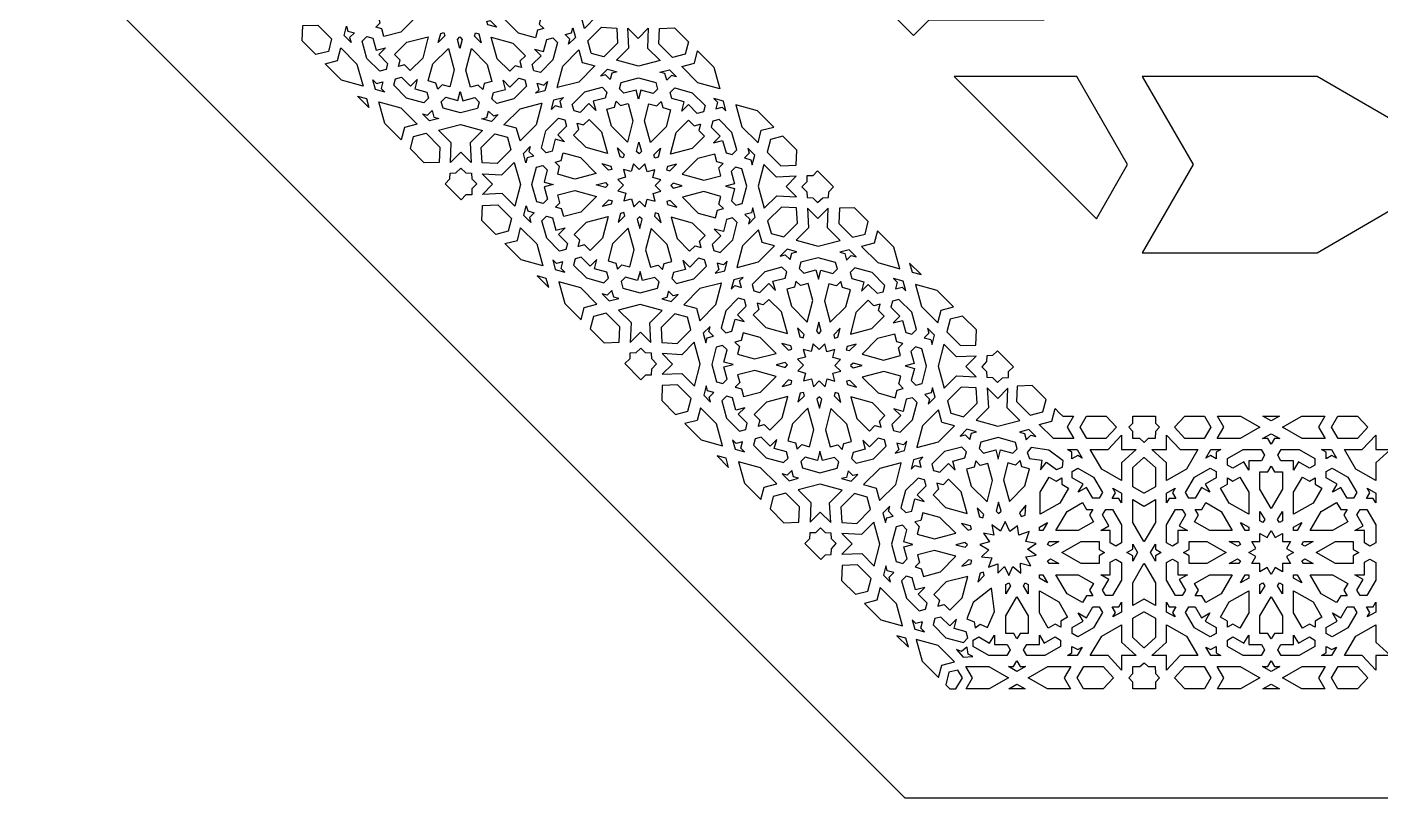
# Model space of a CAD drawing. Extents: x -912 to 550, y -550 to 550.
# Drawn here: x -550 to -53.1, y -550 to -267.2 of the extents above; entities that cross this region are included whole.
import ezdxf

# ---------------------------------------------------------------- set-up
doc = ezdxf.new("R2010")
doc.units = 0
doc.layers.add('LAYER_1', color=18, linetype='CONTINUOUS')

msp = doc.modelspace()

# ---------------------------------------------------------------- linework, layer by layer
at = {"layer": 'LAYER_1'}
for points in [[(227.82, -550), (550, -227.82), (550, 227.82), (227.82, 550), (-227.82, 550), (-550, 227.82), (-550, -227.82), (-227.82, -550)], [(-176.7, -264.56), (-208.89, -208.88), (-264.57, -176.7), (-264.57, -218.86), (-270.34, -224.63), (-224.64, -270.34), (-218.86, -264.56)], [(-347.62, -259.62), (-345.53, -251.6), (-340.91, -256.22), (-333.67, -255.95), (-337.42, -259.7), (-333.61, -263.52), (-340.85, -263.13), (-345.4, -267.68)], [(-419.77, -267.9), (-422.03, -267.28), (-420.4, -265.64), (-421.17, -262.82), (-414.93, -261.19), (-407.03, -263.37), (-412.75, -269.09), (-419, -270.72)], [(-367.58, -261.58), (-361.31, -263.3), (-362.04, -266.11), (-360.37, -267.78), (-362.62, -268.36), (-363.36, -271.17), (-369.63, -269.44), (-375.45, -263.62)], [(-448.84, -266.68), (-443.22, -266.47), (-438.2, -271.49), (-439.41, -276.12), (-443.95, -277.3), (-449.05, -272.2)], [(-432.74, -266.83), (-432.24, -268.66), (-429.87, -269.32), (-431.59, -271.03), (-431.08, -272.87), (-433.65, -270.3)], [(-381.22, -265.13), (-380, -264.81), (-377.55, -267.26), (-380.88, -266.35)], [(-350.76, -271.69), (-352.51, -269.94), (-350.15, -269.33), (-349.67, -267.51), (-348.71, -270.99), (-351.24, -273.51)], [(-344.17, -272.28), (-339.15, -267.26), (-333.63, -267.56), (-333.63, -267.61), (-333.57, -267.62), (-333.27, -273.14), (-338.29, -278.16), (-342.86, -276.9), (-342.87, -276.86), (-342.91, -276.84)], [(-329.14, -274.84), (-329.53, -267.59), (-325.71, -271.41), (-321.96, -267.66), (-322.23, -274.9), (-317.61, -279.52), (-325.63, -281.61), (-333.69, -279.39)], [(-317.86, -267.69), (-312.34, -267.48), (-307.24, -272.58), (-308.43, -277.13), (-313.06, -278.33), (-318.07, -273.32)], [(-427.01, -272.33), (-425.31, -270.63), (-423.08, -271.25), (-421.85, -275.71), (-418.49, -274.83), (-420.93, -277.28), (-417.65, -280.56), (-418.23, -282.78), (-420.56, -283.39), (-425.25, -278.7)], [(-413.07, -279.4), (-415.15, -277.32), (-410.6, -272.78), (-402.74, -270.73), (-404.78, -278.6), (-409.33, -283.14), (-411.41, -281.07), (-413.66, -281.65)], [(-398.18, -269.55), (-396.97, -269.23), (-396.63, -270.45), (-399.05, -272.86)], [(-392.06, -271.71), (-391.18, -270.83), (-390.28, -271.72), (-391.14, -275.04)], [(-385.41, -269.32), (-384.19, -269.66), (-383.28, -272.99), (-385.73, -270.54)], [(-379.62, -270.92), (-371.72, -273.09), (-367.1, -277.71), (-369.14, -279.76), (-368.52, -282.02), (-370.78, -281.4), (-372.82, -283.44), (-377.44, -278.82)], [(-364.54, -280.99), (-361.31, -277.76), (-363.8, -275.28), (-360.42, -276.2), (-359.27, -271.76), (-357.04, -271.18), (-355.32, -272.91), (-356.97, -279.25), (-361.59, -283.87), (-363.93, -283.22)], [(-436.04, -279.48), (-434.83, -274.85), (-428.9, -280.79), (-426.68, -288.84), (-434.58, -286.67), (-440.58, -280.67)], [(-401.1, -280.75), (-395.37, -275.02), (-393.2, -282.92), (-394.82, -289.17), (-397.64, -288.39), (-399.28, -290.03), (-399.9, -287.77), (-402.73, -286.99)], [(-388.96, -282.96), (-386.91, -275.09), (-381.09, -280.91), (-379.37, -287.18), (-382.17, -287.91), (-382.76, -290.16), (-384.43, -288.5), (-387.23, -289.23)], [(-353.39, -281.5), (-347.48, -275.59), (-346.23, -280.16), (-346.18, -280.17), (-346.17, -280.22), (-341.61, -281.47), (-347.51, -287.37), (-355.38, -289.42), (-355.36, -289.35), (-355.43, -289.36)], [(-305.06, -280.49), (-303.88, -275.95), (-297.88, -281.95), (-295.7, -289.85), (-303.76, -287.63), (-309.69, -281.7)], [(-337, -282.7), (-333.52, -283.66), (-335.34, -284.13), (-335.96, -286.49), (-337.7, -284.75), (-339.53, -285.22)], [(-315.88, -284.29), (-317.71, -283.79), (-314.24, -282.88), (-311.68, -285.45), (-313.51, -284.95), (-315.23, -286.66)], [(-423.07, -286.62), (-421.72, -287.97), (-419.36, -287.35), (-419.97, -289.71), (-418.62, -291.06), (-422.11, -290.1)], [(-414.79, -286.22), (-412.57, -285.64), (-409.28, -288.93), (-406.84, -286.49), (-407.71, -289.84), (-403.25, -291.07), (-402.64, -293.3), (-404.33, -295), (-410.7, -293.25), (-415.4, -288.55)], [(-378.77, -291.27), (-374.33, -290.11), (-375.26, -286.74), (-372.78, -289.23), (-369.54, -285.99), (-367.31, -286.61), (-366.67, -288.95), (-371.29, -293.56), (-377.63, -295.22), (-379.35, -293.49)], [(-362.07, -290.18), (-362.72, -287.81), (-360.35, -288.47), (-359.03, -287.14), (-359.93, -290.61), (-363.4, -291.51)], [(-331.94, -287.49), (-325.6, -285.84), (-319.23, -287.6), (-318.58, -289.94), (-320.2, -291.55), (-324.66, -290.32), (-325.53, -293.68), (-326.46, -290.31), (-330.9, -291.47), (-332.55, -289.82)], [(-157.48, -337.5), (-146.03, -317.64), (-164.69, -285.29), (-209.67, -285.3)], [(-76.42, -285.29), (-140.66, -285.3), (-121.99, -317.64), (-140.66, -349.98), (-76.42, -350), (-24.52, -319.83), (-23.26, -319.1), (-23.26, -316.19)], [(-425.42, -293.42), (-424.5, -296.75), (-428.75, -292.5)], [(-397.97, -294.59), (-396.35, -292.97), (-391.89, -294.2), (-391.02, -290.84), (-390.09, -294.22), (-385.64, -293.06), (-384, -294.7), (-384.61, -297.03), (-390.95, -298.69), (-397.32, -296.93)], [(-356.62, -293.92), (-353.15, -293.02), (-354.48, -294.34), (-353.82, -296.71), (-356.19, -296.06), (-357.52, -297.39)], [(-349.88, -295.58), (-345.26, -290.96), (-338.92, -289.31), (-337.19, -291.03), (-337.77, -293.25), (-342.22, -294.41), (-341.29, -297.78), (-343.77, -295.3), (-347, -298.53), (-349.23, -297.92)], [(-308.84, -294.68), (-313.3, -293.45), (-313.91, -291.22), (-312.22, -289.53), (-305.85, -291.28), (-301.15, -295.97), (-301.76, -298.3), (-303.98, -298.88), (-307.27, -295.6), (-309.71, -298.04)], [(-420.85, -294.68), (-412.79, -296.89), (-406.86, -302.83), (-411.49, -304.03), (-412.67, -308.58), (-418.67, -302.58)], [(-403.04, -299.58), (-401.32, -297.86), (-400.67, -300.23), (-398.84, -300.74), (-402.3, -301.64), (-404.87, -299.08)], [(-381.21, -300.39), (-380.59, -298.03), (-378.85, -299.78), (-377.02, -299.3), (-379.55, -301.83), (-383.03, -300.87)], [(-369.04, -297.15), (-361.17, -295.1), (-361.19, -295.18), (-361.11, -295.16), (-363.16, -303.03), (-369.06, -308.93), (-370.32, -304.37), (-370.37, -304.36), (-370.38, -304.31), (-374.94, -303.05)], [(-337.18, -297.34), (-334.37, -296.61), (-333.79, -294.36), (-332.12, -296.03), (-329.31, -295.3), (-327.59, -301.57), (-329.64, -309.44), (-335.45, -303.62)], [(-323.35, -301.6), (-321.73, -295.36), (-318.9, -296.13), (-317.27, -294.5), (-316.64, -296.76), (-313.82, -297.53), (-315.45, -303.78), (-321.17, -309.5)], [(-297.18, -297.18), (-297.17, -297.19), (-294.81, -296.58), (-293.46, -297.93), (-294.43, -294.43), (-297.93, -293.46), (-296.58, -294.81), (-297.19, -297.17)], [(-280.49, -305.06), (-275.95, -303.88), (-281.95, -297.88), (-289.85, -295.7), (-287.63, -303.76), (-281.7, -309.69)], [(-394.32, -309.63), (-398.94, -305.01), (-390.92, -302.92), (-382.86, -305.14), (-387.4, -309.68), (-387.02, -316.93), (-390.83, -313.11), (-394.59, -316.87)], [(-359.58, -305.27), (-354.96, -300.66), (-352.62, -301.3), (-352, -303.53), (-355.24, -306.77), (-352.75, -309.25), (-356.13, -308.32), (-357.28, -312.76), (-359.5, -313.34), (-361.23, -311.62)], [(-347.41, -304.77), (-348.03, -302.51), (-345.77, -303.13), (-343.72, -301.09), (-339.11, -305.7), (-336.93, -313.61), (-344.83, -311.43), (-349.45, -306.81)], [(-313.8, -313.8), (-313.81, -313.8), (-311.76, -305.93), (-307.22, -301.38), (-305.14, -303.46), (-302.89, -302.87), (-302.88, -302.88), (-302.87, -302.89), (-303.46, -305.14), (-301.38, -307.22), (-305.93, -311.76), (-313.8, -313.81)], [(-294.68, -308.84), (-293.45, -313.3), (-291.22, -313.91), (-289.53, -312.22), (-291.28, -305.85), (-295.97, -301.15), (-298.3, -301.76), (-298.88, -303.98), (-295.6, -307.27), (-298.04, -309.71)], [(-408.12, -307.4), (-403.49, -306.19), (-398.47, -311.21), (-398.69, -316.84), (-404.2, -317.04), (-409.3, -311.94)], [(-383.27, -311.38), (-378.26, -306.37), (-373.69, -307.62), (-373.68, -307.67), (-373.63, -307.68), (-372.38, -312.24), (-377.4, -317.26), (-382.92, -316.97), (-382.92, -316.91), (-382.98, -316.91)], [(-267.69, -317.86), (-267.48, -312.34), (-272.58, -307.24), (-277.13, -308.43), (-278.33, -313.06), (-273.32, -318.07)], [(-367.84, -313.54), (-365.31, -311.01), (-365.79, -312.84), (-364.04, -314.58), (-366.4, -315.2), (-366.88, -317.02)], [(-333.28, -311.54), (-330.82, -313.99), (-331.14, -315.2), (-332.36, -314.87)], [(-325.41, -309.49), (-324.49, -312.82), (-325.37, -313.7), (-326.27, -312.8)], [(-319.92, -314.08), (-317.5, -311.67), (-318.37, -314.98), (-319.58, -315.3)], [(-284.29, -315.88), (-283.79, -317.71), (-282.88, -314.24), (-285.45, -311.68), (-284.95, -313.51), (-286.66, -315.23)], [(-379.12, -324.82), (-382.94, -321), (-375.7, -321.39), (-371.15, -316.85), (-368.93, -324.91), (-371.02, -332.93), (-375.64, -328.31), (-382.88, -328.58)], [(-364.7, -324.94), (-363.05, -318.6), (-360.71, -317.99), (-359.07, -319.63), (-360.23, -324.07), (-356.85, -325), (-360.21, -325.88), (-358.98, -330.34), (-360.6, -331.96), (-362.94, -331.31)], [(-354.51, -318.41), (-356.17, -316.75), (-353.92, -316.16), (-353.19, -313.35), (-346.92, -315.08), (-341.1, -320.9), (-348.97, -322.95), (-355.24, -321.22)], [(-335.67, -318.18), (-335.34, -319.4), (-336.55, -319.72), (-339, -317.26)], [(-330.99, -330.99), (-330.99, -331), (-328.11, -330.25), (-327.31, -333.15), (-325.21, -331.05), (-323.08, -333.18), (-322.33, -330.3), (-319.44, -331.1), (-320.24, -328.21), (-317.36, -327.46), (-319.49, -325.33), (-317.39, -323.23), (-320.28, -322.43), (-319.54, -319.55), (-319.54, -319.54), (-319.55, -319.54), (-322.43, -320.28), (-323.23, -317.39), (-325.33, -319.49), (-327.46, -317.36), (-328.21, -320.24), (-331.1, -319.44), (-330.3, -322.33), (-333.18, -323.08), (-331.05, -325.21), (-333.15, -327.31), (-330.25, -328.11), (-331, -330.99)], [(-314.08, -319.92), (-311.67, -317.5), (-314.98, -318.37), (-315.3, -319.58)], [(-301.6, -323.35), (-295.36, -321.73), (-296.13, -318.9), (-294.5, -317.27), (-296.76, -316.64), (-297.53, -313.82), (-303.78, -315.45), (-309.5, -321.17)], [(-274.84, -329.14), (-267.59, -329.53), (-271.41, -325.71), (-267.66, -321.96), (-274.9, -322.23), (-279.52, -317.61), (-281.61, -325.63), (-279.39, -333.69)], [(-394.82, -322.93), (-394.74, -320.78), (-392.59, -320.7), (-390.73, -318.95), (-388.95, -320.73), (-386.86, -320.85), (-386.74, -322.94), (-384.97, -324.72), (-386.71, -326.58), (-386.8, -328.73), (-388.94, -328.81), (-390.69, -330.56), (-396.57, -324.68)], [(-287.49, -331.94), (-285.84, -325.6), (-287.6, -319.23), (-289.94, -318.58), (-291.55, -320.2), (-290.32, -324.66), (-293.68, -325.53), (-290.31, -326.46), (-291.47, -330.9), (-289.82, -332.55)], [(-261.59, -329.8), (-259.81, -331.58), (-257.94, -329.83), (-255.8, -329.75), (-255.72, -327.61), (-253.97, -325.86), (-259.85, -319.98), (-261.6, -321.73), (-263.74, -321.81), (-263.82, -323.96), (-265.57, -325.82), (-263.79, -327.6), (-263.68, -329.69)], [(-353.78, -333.89), (-356.04, -333.27), (-354.4, -331.63), (-355.18, -328.81), (-348.94, -327.19), (-341.03, -329.36), (-346.76, -335.09), (-353, -336.71)], [(-337.73, -324.27), (-336.84, -325.17), (-337.72, -326.05), (-341.05, -325.13)], [(-309.49, -325.41), (-312.82, -324.49), (-313.7, -325.37), (-312.8, -326.27)], [(-297.34, -337.18), (-296.61, -334.37), (-294.36, -333.79), (-296.03, -332.12), (-295.3, -329.31), (-301.57, -327.59), (-309.44, -329.64), (-303.62, -335.45)], [(-382.85, -332.67), (-377.22, -332.46), (-372.21, -337.48), (-373.41, -342.11), (-377.95, -343.29), (-383.06, -338.19)], [(-366.75, -332.82), (-366.24, -334.66), (-363.87, -335.31), (-365.59, -337.03), (-365.09, -338.86), (-367.65, -336.29)], [(-336.46, -330.62), (-335.24, -330.96), (-335.56, -332.17), (-338.87, -333.03)], [(-311.54, -333.28), (-313.99, -330.82), (-315.2, -331.14), (-314.87, -332.36)], [(-361.01, -338.32), (-359.32, -336.62), (-357.08, -337.24), (-355.86, -341.7), (-352.5, -340.83), (-354.94, -343.27), (-351.65, -346.56), (-352.23, -348.78), (-354.56, -349.38), (-359.26, -344.69)], [(-347.65, -347.65), (-347.66, -347.65), (-347.08, -345.39), (-349.16, -343.32), (-344.61, -338.77), (-336.74, -336.73), (-336.73, -336.73), (-336.73, -336.74), (-338.77, -344.61), (-343.32, -349.16), (-345.39, -347.08), (-347.65, -347.66)], [(-330.62, -336.46), (-330.96, -335.24), (-332.17, -335.56), (-333.03, -338.87)], [(-324.27, -337.73), (-325.17, -336.84), (-326.05, -337.72), (-325.13, -341.05)], [(-318.18, -335.67), (-319.4, -335.34), (-319.72, -336.55), (-317.26, -339)], [(-304.77, -347.41), (-302.51, -348.03), (-303.13, -345.77), (-301.09, -343.72), (-305.7, -339.11), (-313.61, -336.93), (-311.43, -344.83), (-306.81, -349.45)], [(-295.58, -349.88), (-290.96, -345.26), (-289.31, -338.92), (-291.03, -337.19), (-293.25, -337.77), (-294.41, -342.22), (-297.78, -341.29), (-295.3, -343.77), (-298.53, -347), (-297.92, -349.23)], [(-282.7, -337), (-283.66, -333.52), (-284.13, -335.34), (-286.49, -335.96), (-284.75, -337.7), (-285.22, -339.53)], [(-272.28, -344.17), (-267.26, -339.15), (-267.56, -333.63), (-267.61, -333.63), (-267.62, -333.57), (-273.14, -333.27), (-278.16, -338.29), (-276.9, -342.86), (-276.86, -342.87), (-276.84, -342.91)], [(-259.62, -347.62), (-251.6, -345.53), (-256.22, -340.91), (-255.95, -333.67), (-259.7, -337.42), (-263.52, -333.61), (-263.13, -340.85), (-267.68, -345.4)], [(-242.42, -343.14), (-241.23, -338.59), (-246.33, -333.49), (-251.85, -333.7), (-252.06, -339.33), (-247.05, -344.34)], [(-370.04, -345.48), (-368.84, -340.85), (-362.91, -346.78), (-360.69, -354.84), (-368.59, -352.66), (-374.59, -346.66)], [(-333.89, -353.78), (-333.27, -356.04), (-331.63, -354.4), (-328.81, -355.18), (-327.19, -348.94), (-329.36, -341.03), (-335.09, -346.76), (-336.71, -353)], [(-318.41, -354.51), (-316.75, -356.17), (-316.16, -353.92), (-313.35, -353.19), (-315.08, -346.92), (-320.9, -341.1), (-322.95, -348.97), (-321.22, -355.24)], [(-281.5, -353.39), (-275.59, -347.48), (-280.16, -346.23), (-280.17, -346.18), (-280.22, -346.17), (-281.47, -341.61), (-287.37, -347.51), (-289.42, -355.38), (-289.35, -355.36), (-289.36, -355.43)], [(-229.69, -355.86), (-231.87, -347.96), (-237.87, -341.96), (-239.05, -346.5), (-243.68, -347.71), (-237.75, -353.64)], [(-356.1, -356.1), (-352.61, -357.07), (-353.96, -355.72), (-353.35, -353.36), (-353.36, -353.36), (-353.36, -353.35), (-355.72, -353.96), (-357.07, -352.61)], [(-338.32, -361.01), (-336.62, -359.32), (-337.24, -357.08), (-341.7, -355.86), (-340.83, -352.5), (-343.27, -354.94), (-346.56, -351.65), (-348.78, -352.23), (-349.38, -354.56), (-344.69, -359.26)], [(-305.27, -359.58), (-300.66, -354.96), (-301.3, -352.62), (-303.53, -352), (-306.77, -355.24), (-309.25, -352.75), (-308.32, -356.13), (-312.76, -357.28), (-313.34, -359.5), (-311.62, -361.23)], [(-271.69, -350.76), (-269.94, -352.51), (-269.33, -350.15), (-267.51, -349.67), (-270.99, -348.71), (-273.51, -351.24)], [(-260.45, -356.32), (-259.52, -359.69), (-258.65, -356.34), (-254.19, -357.56), (-252.57, -355.95), (-253.21, -353.61), (-259.59, -351.85), (-265.93, -353.5), (-266.54, -355.83), (-264.89, -357.48)], [(-247.5, -350.96), (-245.67, -351.46), (-248.23, -348.9), (-251.7, -349.8), (-249.87, -350.3), (-249.22, -352.67)], [(-324.94, -364.7), (-318.6, -363.05), (-317.99, -360.71), (-319.63, -359.07), (-324.07, -360.23), (-325, -356.85), (-325.88, -360.21), (-330.34, -358.98), (-331.96, -360.6), (-331.31, -362.94)], [(-293.92, -356.62), (-293.02, -353.15), (-294.34, -354.48), (-296.71, -353.82), (-296.06, -356.19), (-297.39, -357.52)], [(-280.99, -364.54), (-277.76, -361.31), (-275.28, -363.8), (-276.2, -360.42), (-271.76, -359.27), (-271.18, -357.04), (-272.91, -355.32), (-279.25, -356.97), (-283.87, -361.59), (-283.22, -363.93)], [(-241.26, -361.61), (-237.97, -364.89), (-235.75, -364.31), (-235.14, -361.98), (-239.83, -357.29), (-246.21, -355.54), (-247.9, -357.23), (-247.29, -359.46), (-242.83, -360.69), (-243.7, -364.05)], [(-221.79, -358.04), (-226.04, -353.79), (-225.12, -357.12)], [(-360.62, -360.62), (-358.49, -362.76), (-359.42, -359.42), (-362.76, -358.49)], [(-345.48, -370.04), (-340.85, -368.84), (-346.78, -362.91), (-354.84, -360.69), (-352.66, -368.59), (-346.66, -374.59)], [(-297.15, -369.04), (-295.1, -361.17), (-295.18, -361.19), (-295.16, -361.11), (-303.03, -363.16), (-308.93, -369.06), (-304.37, -370.32), (-304.36, -370.37), (-304.31, -370.38), (-303.05, -374.94)], [(-290.18, -362.07), (-287.81, -362.72), (-288.47, -360.35), (-287.14, -359.03), (-290.61, -359.93), (-291.51, -363.4)], [(-261.58, -367.58), (-263.3, -361.31), (-266.11, -362.04), (-267.78, -360.37), (-268.36, -362.62), (-271.17, -363.36), (-269.44, -369.63), (-263.62, -375.45)], [(-249.44, -369.79), (-247.81, -363.55), (-250.63, -362.77), (-251.26, -360.51), (-252.89, -362.15), (-255.71, -361.37), (-257.34, -367.61), (-255.16, -375.52)], [(-228.82, -362.57), (-227.47, -363.92), (-228.43, -360.44), (-231.92, -359.47), (-230.57, -360.82), (-231.18, -363.18)], [(-214.5, -371.05), (-209.96, -369.87), (-215.95, -363.87), (-223.86, -361.7), (-221.64, -369.75), (-215.71, -375.68)], [(-332.82, -366.75), (-334.66, -366.24), (-335.31, -363.87), (-337.03, -365.59), (-338.86, -365.09), (-336.29, -367.65)], [(-313.54, -367.84), (-311.01, -365.31), (-312.84, -365.79), (-314.58, -364.04), (-315.2, -366.4), (-317.02, -366.88)], [(-291.27, -378.77), (-290.11, -374.33), (-286.74, -375.26), (-289.23, -372.78), (-285.99, -369.54), (-286.61, -367.31), (-288.95, -366.67), (-293.56, -371.29), (-295.22, -377.63), (-293.49, -379.35)], [(-270.92, -379.62), (-273.09, -371.72), (-277.71, -367.1), (-279.76, -369.14), (-282.02, -368.52), (-281.4, -370.78), (-283.44, -372.82), (-278.82, -377.44)], [(-239.93, -377.76), (-235.39, -373.21), (-237.47, -371.14), (-236.88, -368.89), (-239.13, -369.47), (-241.21, -367.39), (-245.75, -371.94), (-247.8, -379.81)], [(-228.69, -374.83), (-227.46, -379.29), (-225.23, -379.91), (-223.53, -378.21), (-225.29, -371.84), (-229.98, -367.15), (-232.31, -367.75), (-232.89, -369.98), (-229.6, -373.26), (-232.05, -375.7)], [(-332.67, -382.85), (-332.46, -377.22), (-337.48, -372.21), (-342.11, -373.41), (-343.29, -377.95), (-338.19, -383.06)], [(-324.82, -379.12), (-321, -382.94), (-321.39, -375.7), (-316.85, -371.15), (-324.91, -368.93), (-332.93, -371.02), (-328.31, -375.64), (-328.58, -382.88)], [(-311.38, -383.27), (-306.37, -378.26), (-307.62, -373.69), (-307.67, -373.68), (-307.68, -373.63), (-312.24, -372.38), (-317.26, -377.4), (-316.97, -382.92), (-316.91, -382.92), (-316.91, -382.98)], [(-300.39, -381.21), (-298.03, -380.59), (-299.78, -378.85), (-299.3, -377.02), (-301.83, -379.55), (-300.87, -383.03)], [(-265.13, -381.22), (-264.81, -380), (-267.26, -377.55), (-266.35, -380.88)], [(-258.48, -378.83), (-259.4, -375.5), (-260.26, -378.82), (-259.36, -379.71)], [(-252.36, -380.99), (-251.49, -377.68), (-253.91, -380.09), (-253.57, -381.31)], [(-218.3, -381.87), (-217.79, -383.71), (-216.89, -380.24), (-219.46, -377.67), (-218.95, -379.5), (-220.67, -381.22)], [(-201.7, -383.86), (-201.49, -378.34), (-206.59, -373.24), (-211.13, -374.42), (-212.34, -379.05), (-207.32, -384.07)], [(-282.96, -388.96), (-275.09, -386.91), (-280.91, -381.09), (-287.18, -379.37), (-287.91, -382.17), (-290.16, -382.76), (-288.5, -384.43), (-289.23, -387.23)], [(-235.61, -389.35), (-229.36, -387.72), (-230.14, -384.9), (-228.5, -383.26), (-230.76, -382.64), (-231.54, -379.82), (-237.79, -381.44), (-243.51, -387.17)], [(-322.93, -394.82), (-320.78, -394.74), (-320.7, -392.59), (-318.95, -390.73), (-320.73, -388.95), (-320.85, -386.86), (-322.94, -386.74), (-324.72, -384.97), (-326.58, -386.71), (-328.73, -386.8), (-328.81, -388.94), (-330.56, -390.69), (-324.68, -396.57)], [(-309.63, -394.32), (-305.01, -398.94), (-302.92, -390.92), (-305.14, -382.86), (-309.68, -387.4), (-316.93, -387.02), (-313.11, -390.83), (-316.87, -394.59)], [(-294.59, -397.97), (-292.97, -396.35), (-294.2, -391.89), (-290.84, -391.02), (-294.22, -390.09), (-293.06, -385.64), (-294.7, -384), (-297.03, -384.61), (-298.69, -390.95), (-296.93, -397.32)], [(-269.32, -385.41), (-269.66, -384.19), (-272.99, -383.28), (-270.54, -385.73)], [(-262.11, -396.25), (-261.32, -399.14), (-259.22, -397.05), (-257.09, -399.18), (-256.34, -396.3), (-253.45, -397.09), (-254.24, -394.2), (-251.36, -393.45), (-253.49, -391.32), (-251.4, -389.22), (-254.29, -388.43), (-253.54, -385.55), (-256.42, -386.3), (-257.22, -383.4), (-259.31, -385.5), (-261.44, -383.37), (-262.19, -386.25), (-265.09, -385.45), (-264.29, -388.34), (-267.17, -389.09), (-265.04, -391.22), (-267.14, -393.32), (-264.24, -394.12), (-264.99, -397)], [(-248.09, -385.91), (-245.67, -383.5), (-248.99, -384.36), (-249.3, -385.58)], [(-221.5, -397.93), (-219.85, -391.59), (-221.6, -385.22), (-223.94, -384.57), (-225.56, -386.19), (-224.33, -390.65), (-227.69, -391.53), (-224.32, -392.46), (-225.47, -396.9), (-223.83, -398.54)], [(-208.85, -395.14), (-201.6, -395.53), (-205.42, -391.71), (-201.66, -387.95), (-208.9, -388.22), (-213.52, -383.6), (-215.61, -391.63), (-213.39, -399.68)], [(-195.59, -395.8), (-193.81, -397.58), (-191.95, -395.83), (-189.81, -395.75), (-189.72, -393.6), (-187.98, -391.85), (-193.85, -385.97), (-195.6, -387.72), (-197.75, -387.8), (-197.83, -389.95), (-199.58, -391.81), (-197.8, -393.59), (-197.69, -395.68)], [(-271.71, -392.06), (-270.83, -391.18), (-271.72, -390.28), (-275.04, -391.14)], [(-243.5, -391.4), (-246.83, -390.48), (-247.71, -391.37), (-246.81, -392.26)], [(-280.75, -401.1), (-275.02, -395.37), (-282.92, -393.2), (-289.17, -394.82), (-288.39, -397.64), (-290.03, -399.28), (-287.77, -399.9), (-286.99, -402.73)], [(-269.55, -398.18), (-269.23, -396.97), (-270.45, -396.63), (-272.86, -399.05)], [(-245.54, -399.27), (-248, -396.82), (-249.21, -397.13), (-248.87, -398.35)], [(-231.35, -403.18), (-230.62, -400.37), (-228.37, -399.78), (-230.03, -398.12), (-229.3, -395.31), (-235.57, -393.58), (-243.44, -395.63), (-237.62, -401.45)], [(-307.4, -408.12), (-306.19, -403.49), (-311.21, -398.47), (-316.84, -398.69), (-317.04, -404.2), (-311.94, -409.3)], [(-299.58, -403.04), (-297.86, -401.32), (-300.23, -400.67), (-300.74, -398.84), (-301.64, -402.3), (-299.08, -404.87)], [(-264.63, -402.45), (-264.96, -401.24), (-266.18, -401.55), (-267.04, -404.87)], [(-252.19, -401.66), (-253.41, -401.33), (-253.72, -402.54), (-251.27, -404.99)], [(-216.71, -403), (-217.67, -399.51), (-218.14, -401.34), (-220.5, -401.95), (-218.76, -403.7), (-219.23, -405.52)], [(-206.29, -410.16), (-201.27, -405.15), (-201.57, -399.62), (-201.62, -399.62), (-201.62, -399.56), (-207.15, -399.27), (-212.17, -404.29), (-210.91, -408.85), (-210.86, -408.86), (-210.85, -408.91)], [(-193.63, -413.61), (-185.61, -411.52), (-190.22, -406.9), (-189.95, -399.66), (-193.71, -403.42), (-197.53, -399.6), (-197.14, -406.85), (-201.68, -411.39)], [(-177.17, -408.38), (-175.99, -403.84), (-181.09, -398.73), (-186.61, -398.94), (-186.82, -404.57), (-181.81, -409.58)], [(-294.68, -420.85), (-296.89, -412.79), (-302.83, -406.86), (-304.03, -411.49), (-308.58, -412.67), (-302.58, -418.67)], [(-286.22, -414.79), (-285.64, -412.57), (-288.93, -409.28), (-286.49, -406.84), (-289.84, -407.71), (-291.07, -403.25), (-293.3, -402.64), (-295, -404.33), (-293.25, -410.7), (-288.55, -415.4)], [(-279.4, -413.07), (-277.32, -415.15), (-272.78, -410.6), (-270.73, -402.74), (-278.6, -404.78), (-283.14, -409.33), (-281.07, -411.41), (-281.65, -413.66)], [(-267.9, -419.77), (-267.28, -422.03), (-265.64, -420.4), (-262.82, -421.17), (-261.19, -414.93), (-263.37, -407.03), (-269.09, -412.75), (-270.72, -419)], [(-258.28, -403.73), (-259.17, -402.83), (-260.06, -403.71), (-259.14, -407.04)], [(-252.42, -420.5), (-250.76, -422.17), (-250.17, -419.92), (-247.36, -419.19), (-249.09, -412.91), (-254.91, -407.09), (-256.96, -414.96), (-255.23, -421.24)], [(-238.78, -413.4), (-236.51, -414.02), (-237.14, -411.76), (-235.09, -409.72), (-239.71, -405.1), (-247.61, -402.92), (-245.44, -410.83), (-240.82, -415.44)], [(-229.58, -415.87), (-224.97, -411.26), (-223.32, -404.91), (-225.04, -403.19), (-227.26, -403.77), (-228.42, -408.21), (-231.79, -407.28), (-229.31, -409.76), (-232.54, -413), (-231.93, -415.23)], [(-168.13, -410), (-165.87, -410), (-168.25, -414.05), (-165.83, -418.18), (-173.21, -418.18), (-178.44, -412.95), (-173.81, -411.75), (-172.62, -407.2), (-171.03, -408.8), (-169.83, -410)], [(-215.5, -419.38), (-209.6, -413.48), (-214.16, -412.22), (-214.18, -412.18), (-214.22, -412.16), (-215.48, -407.6), (-221.38, -413.5), (-223.43, -421.37), (-223.35, -421.35), (-223.37, -421.43)], [(-163.49, -414.05), (-161.11, -410), (-153.9, -410), (-150.14, -414.05), (-153.97, -418.18), (-161.06, -418.18)], [(-141.57, -418.18), (-144.08, -418.18), (-144.16, -415.62), (-145.62, -414.05), (-144.16, -412.47), (-144.16, -410), (-135.85, -410), (-135.85, -412.47), (-134.39, -414.05), (-135.85, -415.62), (-135.93, -418.18), (-138.44, -418.18), (-140.01, -419.58)], [(-128.81, -414.05), (-125.05, -410), (-117.84, -410), (-115.46, -414.05), (-117.88, -418.18), (-124.98, -418.18)], [(-110.7, -414.05), (-113.08, -410), (-104.59, -410), (-97.47, -414.05), (-104.73, -418.18), (-113.12, -418.18)], [(-96.35, -410), (-90.34, -410), (-93.34, -411.71)], [(-89.22, -414.05), (-82.09, -410), (-73.61, -410), (-75.98, -414.05), (-73.56, -418.18), (-81.95, -418.18)], [(-71.22, -414.05), (-68.85, -410), (-61.63, -410), (-57.88, -414.05), (-61.7, -418.18), (-68.8, -418.18)], [(-205.7, -416.75), (-203.95, -418.5), (-203.34, -416.14), (-201.51, -415.66), (-205, -414.7), (-207.52, -417.23)], [(-181.51, -416.95), (-179.67, -417.45), (-182.24, -414.89), (-185.71, -415.79), (-183.88, -416.3), (-183.22, -418.67)], [(-155.55, -429.38), (-159.75, -422.23), (-153.21, -422.23), (-148.29, -416.92), (-148.29, -422.23), (-142.89, -422.23), (-148.29, -427.08), (-148.29, -433.51)], [(-131.73, -427.08), (-137.13, -422.23), (-131.73, -422.23), (-131.73, -416.92), (-126.8, -422.23), (-120.26, -422.23), (-124.46, -429.38), (-131.73, -433.51)], [(-94.58, -418.18), (-96.48, -418.18), (-93.34, -416.39), (-90.2, -418.18), (-92.11, -418.18), (-93.34, -420.28)], [(-62.22, -429.38), (-66.42, -422.23), (-59.89, -422.23), (-54.96, -416.92), (-54.96, -422.23), (-49.56, -422.23), (-54.96, -427.08), (-54.96, -433.51)], [(-286.62, -423.07), (-287.97, -421.72), (-287.35, -419.36), (-289.71, -419.97), (-291.06, -418.62), (-290.1, -422.11)], [(-272.33, -427.01), (-270.63, -425.31), (-271.25, -423.08), (-275.71, -421.85), (-274.83, -418.49), (-277.28, -420.93), (-280.56, -417.65), (-282.78, -418.23), (-283.39, -420.56), (-278.7, -425.25)], [(-239.28, -425.57), (-234.66, -420.95), (-235.31, -418.61), (-237.54, -418), (-240.77, -421.23), (-243.26, -418.75), (-242.33, -422.12), (-246.77, -423.28), (-247.35, -425.5), (-245.62, -427.22)], [(-227.93, -422.61), (-227.02, -419.14), (-228.35, -420.47), (-230.72, -419.82), (-230.07, -422.19), (-231.39, -423.52)], [(-215, -430.54), (-211.77, -427.31), (-209.28, -429.79), (-210.21, -426.42), (-205.77, -425.26), (-205.19, -423.04), (-206.91, -421.31), (-213.26, -422.97), (-217.87, -427.58), (-217.23, -429.92)], [(-194.46, -422.31), (-193.53, -425.69), (-192.65, -422.33), (-188.19, -423.56), (-186.58, -421.94), (-187.22, -419.6), (-193.59, -417.84), (-199.94, -419.5), (-200.54, -421.83), (-198.9, -423.47)], [(-177.93, -429.57), (-177.95, -429.6), (-175.81, -426.83), (-172.12, -429.57), (-169.97, -428.66), (-169.66, -426.28), (-174.97, -422.41), (-181.46, -421.39), (-182.92, -423.3), (-182.04, -425.46), (-177.5, -426.14), (-177.95, -429.6)], [(-166.48, -423.17), (-168.14, -422.23), (-164.51, -422.23), (-162.69, -425.32), (-164.35, -424.39), (-166.48, -425.6)], [(-115.67, -424.39), (-117.32, -425.32), (-115.5, -422.23), (-111.87, -422.23), (-113.53, -423.17), (-113.53, -425.6)], [(-103.34, -426.75), (-107.36, -429.04), (-109.37, -427.9), (-109.37, -425.5), (-103.63, -422.23), (-96.99, -422.23), (-95.77, -424.31), (-96.93, -426.29), (-101.58, -426.29), (-101.58, -429.75)], [(-85.1, -426.29), (-89.75, -426.29), (-90.91, -424.31), (-89.69, -422.23), (-83.06, -422.23), (-77.31, -425.5), (-77.31, -427.9), (-79.32, -429.04), (-83.35, -426.75), (-85.1, -429.75)], [(-73.16, -423.17), (-74.81, -422.23), (-71.18, -422.23), (-69.37, -425.32), (-71.02, -424.39), (-73.16, -425.6)], [(-293.42, -425.42), (-296.75, -424.5), (-292.5, -428.75)], [(-279.48, -436.04), (-274.85, -434.83), (-280.79, -428.9), (-288.84, -426.68), (-286.67, -434.58), (-280.67, -440.58)], [(-258.95, -430.69), (-252.6, -429.04), (-252, -426.71), (-253.64, -425.06), (-258.08, -426.22), (-259.01, -422.85), (-259.88, -426.21), (-264.35, -424.98), (-265.96, -426.59), (-265.32, -428.94)], [(-231.16, -435.03), (-229.11, -427.17), (-229.19, -427.18), (-229.17, -427.11), (-237.04, -429.16), (-242.94, -435.06), (-238.38, -436.31), (-238.36, -436.36), (-238.32, -436.37), (-237.06, -440.94)], [(-224.19, -428.07), (-221.82, -428.72), (-222.47, -426.35), (-221.14, -425.02), (-224.61, -425.92), (-225.52, -429.39)], [(-195.58, -433.57), (-197.31, -427.3), (-200.12, -428.03), (-201.78, -426.37), (-202.37, -428.62), (-205.18, -429.35), (-203.45, -435.62), (-197.63, -441.44)], [(-183.7, -435.53), (-182.07, -429.29), (-184.89, -428.51), (-185.51, -426.25), (-187.15, -427.89), (-189.97, -427.11), (-191.6, -433.36), (-189.42, -441.26)], [(-144.16, -435.9), (-144.16, -428.8), (-140.05, -425.11), (-140.01, -425.14), (-139.96, -425.11), (-135.85, -428.8), (-135.85, -435.9), (-139.96, -438.24), (-140.01, -438.21), (-140.05, -438.24)], [(-266.83, -432.74), (-268.66, -432.24), (-269.32, -429.87), (-271.03, -431.59), (-272.87, -431.08), (-270.3, -433.65)], [(-247.54, -433.83), (-245.02, -431.31), (-246.84, -431.78), (-248.59, -430.04), (-249.2, -432.4), (-251.03, -432.87)], [(-178.08, -437.86), (-174.81, -432.29), (-172.27, -433.74), (-170.23, -432.58), (-170.23, -434.9), (-167.68, -436.34), (-170.95, -441.91), (-178.08, -445.96)], [(-161.12, -436.12), (-164.16, -437.85), (-162.4, -434.86), (-166.43, -432.57), (-166.43, -430.29), (-164.32, -429.09), (-158.57, -432.35), (-155.25, -438.01), (-156.47, -440.08), (-158.8, -440.08)], [(-124.76, -438.01), (-121.44, -432.35), (-115.69, -429.09), (-113.58, -430.29), (-113.58, -432.57), (-117.61, -434.86), (-115.85, -437.85), (-118.89, -436.12), (-121.22, -440.08), (-123.54, -440.08)], [(-108.71, -441.91), (-111.97, -436.34), (-109.43, -434.9), (-109.43, -432.58), (-107.39, -433.74), (-104.85, -432.29), (-101.58, -437.86), (-101.58, -445.96)], [(-97.46, -436.77), (-97.46, -430.35), (-94.52, -430.35), (-93.34, -428.34), (-92.16, -430.35), (-89.23, -430.35), (-89.23, -436.77), (-93.34, -443.79)], [(-85.1, -437.86), (-81.84, -432.29), (-79.29, -433.74), (-77.25, -432.58), (-77.25, -434.9), (-74.71, -436.34), (-77.97, -441.91), (-85.1, -445.96)], [(-67.79, -436.12), (-70.83, -437.85), (-69.08, -434.86), (-73.1, -432.57), (-73.1, -430.29), (-70.99, -429.09), (-65.24, -432.35), (-61.92, -438.01), (-63.14, -440.08), (-65.47, -440.08)], [(-258.83, -445.12), (-255.01, -448.94), (-255.4, -441.69), (-250.86, -437.14), (-258.91, -434.92), (-266.93, -437.01), (-262.31, -441.63), (-262.59, -448.87)], [(-225.28, -444.77), (-224.12, -440.33), (-220.75, -441.26), (-223.23, -438.77), (-220, -435.54), (-220.61, -433.31), (-222.95, -432.66), (-227.57, -437.28), (-229.22, -443.62), (-227.5, -445.35)], [(-204.92, -445.61), (-207.1, -437.71), (-211.72, -433.09), (-213.76, -435.13), (-216.02, -434.51), (-215.4, -436.77), (-217.45, -438.82), (-212.83, -443.44)], [(-149.24, -440.14), (-151.71, -440.14), (-150.47, -438.04), (-151.43, -436.41), (-148.29, -438.2), (-148.29, -441.77)], [(-131.73, -438.2), (-128.58, -436.41), (-129.54, -438.04), (-128.3, -440.14), (-130.77, -440.14), (-131.73, -441.77)], [(-55.91, -440.14), (-58.38, -440.14), (-57.15, -438.04), (-58.1, -436.41), (-54.96, -438.2), (-54.96, -441.77)], [(-266.68, -448.84), (-266.47, -443.22), (-271.49, -438.2), (-276.12, -439.41), (-277.3, -443.95), (-272.2, -449.05)], [(-245.39, -449.27), (-240.37, -444.25), (-241.63, -439.69), (-241.67, -439.67), (-241.69, -439.63), (-246.25, -438.37), (-251.27, -443.39), (-250.97, -448.91), (-250.92, -448.92), (-250.91, -448.97)], [(-192.48, -444.82), (-193.4, -441.49), (-194.27, -444.81), (-193.37, -445.71)], [(-168.28, -444.88), (-162.63, -441.67), (-161.16, -444.17), (-158.81, -444.17), (-159.98, -446.18), (-158.51, -448.68), (-164.17, -451.89), (-172.4, -451.89)], [(-144.16, -448.93), (-144.16, -440.58), (-140.05, -442.92), (-140.01, -442.9), (-139.96, -442.92), (-135.85, -440.58), (-135.85, -448.93), (-139.96, -455.94), (-140.01, -455.87), (-140.05, -455.94)], [(-121.5, -448.68), (-120.03, -446.18), (-121.21, -444.17), (-118.85, -444.17), (-117.38, -441.67), (-111.73, -444.88), (-107.61, -451.89), (-115.84, -451.89)], [(-74.96, -444.88), (-69.3, -441.67), (-67.83, -444.17), (-65.48, -444.17), (-66.65, -446.18), (-65.18, -448.68), (-70.84, -451.89), (-79.07, -451.89)], [(-234.4, -447.2), (-232.04, -446.59), (-233.78, -444.84), (-233.31, -443.02), (-235.83, -445.54), (-234.87, -449.02)], [(-216.96, -454.96), (-209.1, -452.91), (-214.92, -447.09), (-221.19, -445.36), (-221.92, -448.17), (-224.17, -448.75), (-222.51, -450.42), (-223.24, -453.23)], [(-199.13, -447.21), (-198.82, -446), (-201.27, -443.54), (-200.35, -446.87)], [(-185.06, -446.77), (-183.65, -446.27), (-183.34, -442.62), (-185.7, -445.42)], [(-152.41, -456.46), (-152.41, -451.89), (-155.92, -451.89), (-152.88, -450.16), (-155.2, -446.2), (-154.04, -444.22), (-151.6, -444.22), (-148.29, -449.88), (-148.29, -456.41), (-150.4, -457.61)], [(-131.73, -456.41), (-131.73, -449.88), (-128.41, -444.22), (-125.97, -444.22), (-124.81, -446.2), (-127.13, -450.16), (-124.09, -451.89), (-127.6, -451.89), (-127.6, -456.46), (-129.61, -457.61)], [(-97.46, -448.3), (-97.46, -444.89), (-95.72, -447.85), (-96.36, -448.93)], [(-90.96, -447.85), (-89.23, -444.89), (-89.23, -448.3), (-90.32, -448.93)], [(-59.08, -456.46), (-59.08, -451.89), (-62.59, -451.89), (-59.55, -450.16), (-61.87, -446.2), (-60.71, -444.22), (-58.27, -444.22), (-54.96, -449.88), (-54.96, -456.41), (-57.07, -457.61)], [(-256.94, -460.81), (-254.79, -460.73), (-254.71, -458.59), (-252.96, -456.72), (-254.74, -454.95), (-254.85, -452.85), (-256.95, -452.74), (-258.73, -450.96), (-260.59, -452.71), (-262.73, -452.79), (-262.81, -454.93), (-264.56, -456.68), (-258.69, -462.56)], [(-243.63, -460.31), (-239.02, -464.93), (-236.93, -456.91), (-239.15, -448.85), (-243.69, -453.4), (-250.94, -453.01), (-247.12, -456.83), (-250.88, -460.58)], [(-228.6, -463.96), (-226.98, -462.35), (-228.21, -457.88), (-224.85, -457.01), (-228.22, -456.08), (-227.07, -451.64), (-228.71, -449.99), (-231.04, -450.6), (-232.69, -456.95), (-230.94, -463.32)], [(-203.33, -451.4), (-203.67, -450.19), (-207, -449.27), (-204.54, -451.72)], [(-193.69, -467.61), (-191.2, -465.1), (-189.66, -468.45), (-188.12, -465.1), (-185.17, -467.49), (-185.34, -463.84), (-181.58, -464.81), (-183.42, -461.59), (-179.58, -460.93), (-182.73, -458.78), (-179.58, -456.62), (-183.42, -455.96), (-182.11, -452.28), (-185.91, -453.61), (-186.45, -450.14), (-189.29, -452.21), (-191.04, -448.58), (-192.72, -452.11), (-195.9, -449.86), (-195.19, -453.61), (-198.94, -452.91), (-196.7, -456.09), (-200.28, -457.06), (-196.93, -459.04), (-199.63, -461.51), (-195.85, -461.89), (-197.14, -465.35), (-193.68, -464.07)], [(-178.43, -450.65), (-175.43, -448.94), (-177.16, -451.89), (-178.43, -451.89)], [(-104.58, -448.94), (-101.58, -450.65), (-101.58, -451.89), (-102.85, -451.89)], [(-94.85, -465.53), (-97.46, -467.01), (-97.46, -464.05), (-100.47, -464.05), (-98.96, -461.48), (-101.57, -460), (-98.96, -458.52), (-100.47, -455.95), (-97.46, -455.95), (-97.46, -452.99), (-94.85, -454.47), (-93.34, -451.9), (-91.83, -454.47), (-89.23, -452.99), (-89.23, -455.95), (-86.21, -455.95), (-87.72, -458.52), (-85.11, -460), (-87.72, -461.48), (-86.21, -464.05), (-89.23, -464.05), (-89.23, -467.01), (-91.83, -465.53), (-93.34, -468.1)], [(-85.1, -450.65), (-82.1, -448.94), (-83.83, -451.89), (-85.1, -451.89)], [(-205.71, -458.05), (-204.83, -457.17), (-205.73, -456.27), (-209.05, -457.14)], [(-175.42, -457.03), (-174.78, -455.95), (-171.31, -455.95), (-174.32, -457.66)], [(-170.19, -460), (-163.07, -455.95), (-156.53, -455.95), (-156.53, -458.84), (-154.5, -460), (-156.53, -461.16), (-156.53, -464.05), (-163.07, -464.05)], [(-144.16, -461.21), (-146.3, -460), (-144.16, -458.78), (-144.16, -456.91), (-142.35, -460), (-144.16, -463.09)], [(-137.66, -460), (-135.85, -456.91), (-135.85, -458.78), (-133.71, -460), (-135.85, -461.21), (-135.85, -463.09)], [(-123.48, -461.16), (-125.52, -460), (-123.48, -458.84), (-123.48, -455.95), (-116.95, -455.95), (-109.82, -460), (-116.95, -464.05), (-123.48, -464.05)], [(-108.7, -455.95), (-105.23, -455.95), (-104.6, -457.03), (-105.7, -457.66)], [(-82.09, -457.03), (-81.45, -455.95), (-77.98, -455.95), (-80.99, -457.66)], [(-76.86, -460), (-69.74, -455.95), (-63.2, -455.95), (-63.2, -458.84), (-61.17, -460), (-63.2, -461.16), (-63.2, -464.05), (-69.74, -464.05)], [(-214.75, -467.09), (-209.03, -461.37), (-216.93, -459.19), (-223.18, -460.82), (-222.4, -463.64), (-224.04, -465.28), (-221.78, -465.9), (-221, -468.72)], [(-241.41, -474.12), (-240.2, -469.48), (-245.22, -464.47), (-250.84, -464.68), (-251.05, -470.2), (-245.95, -475.3)], [(-233.59, -469.03), (-231.87, -467.31), (-234.24, -466.66), (-234.74, -464.83), (-235.65, -468.3), (-233.08, -470.86)], [(-203.55, -464.18), (-203.24, -462.96), (-204.46, -462.63), (-206.87, -465.04)], [(-175.42, -462.97), (-174.32, -462.34), (-171.31, -464.05), (-174.78, -464.05)], [(-155.2, -473.79), (-152.88, -469.84), (-155.92, -468.11), (-152.41, -468.11), (-152.41, -463.53), (-150.4, -462.39), (-148.29, -463.59), (-148.29, -470.12), (-151.6, -475.77), (-154.04, -475.77)], [(-144.16, -471.07), (-140.05, -464.06), (-140.01, -464.12), (-139.96, -464.06), (-135.85, -471.07), (-135.85, -479.42), (-139.96, -477.08), (-140.01, -477.1), (-140.05, -477.08), (-144.16, -479.42)], [(-131.73, -470.12), (-131.73, -463.59), (-129.61, -462.39), (-127.6, -463.53), (-127.6, -468.11), (-124.09, -468.11), (-127.13, -469.84), (-124.81, -473.79), (-125.97, -475.77), (-128.41, -475.77)], [(-105.7, -462.34), (-104.6, -462.97), (-105.23, -464.05), (-108.7, -464.05)], [(-82.09, -462.97), (-80.99, -462.34), (-77.98, -464.05), (-81.45, -464.05)], [(-61.87, -473.79), (-59.55, -469.84), (-62.59, -468.11), (-59.08, -468.11), (-59.08, -463.53), (-57.07, -462.39), (-54.96, -463.59), (-54.96, -470.12), (-58.27, -475.77), (-60.71, -475.77)], [(-220.23, -480.78), (-219.65, -478.56), (-222.94, -475.27), (-220.49, -472.83), (-223.85, -473.71), (-225.08, -469.24), (-227.31, -468.63), (-229.01, -470.33), (-227.25, -476.7), (-222.56, -481.39)], [(-213.41, -479.07), (-211.33, -481.14), (-206.79, -476.6), (-204.74, -468.73), (-212.61, -470.78), (-217.15, -475.32), (-215.07, -477.4), (-215.66, -479.65)], [(-198.63, -468.45), (-198.97, -467.23), (-200.18, -467.54), (-201.05, -470.86)], [(-190.79, -471.7), (-189.69, -471.07), (-189.05, -472.16), (-190.79, -475.11)], [(-184.29, -472.16), (-183.65, -471.07), (-182.55, -471.7), (-182.55, -475.11)], [(-178.43, -469.36), (-178.43, -468.11), (-177.16, -468.11), (-175.43, -471.06)], [(-168.28, -475.12), (-172.4, -468.11), (-164.17, -468.11), (-158.51, -471.32), (-159.98, -473.82), (-158.81, -475.83), (-161.16, -475.83), (-162.63, -478.33)], [(-118.85, -475.83), (-121.21, -475.83), (-120.03, -473.82), (-121.5, -471.32), (-115.84, -468.11), (-107.61, -468.11), (-111.73, -475.12), (-117.38, -478.33)], [(-102.85, -468.11), (-101.58, -468.11), (-101.58, -469.36), (-104.58, -471.06)], [(-97.46, -471.7), (-96.36, -471.07), (-95.72, -472.16), (-97.46, -475.11)], [(-90.96, -472.16), (-90.32, -471.07), (-89.23, -471.7), (-89.23, -475.11)], [(-85.1, -469.36), (-85.1, -468.11), (-83.83, -468.11), (-82.1, -471.06)], [(-74.96, -475.12), (-79.07, -468.11), (-70.84, -468.11), (-65.18, -471.32), (-66.65, -473.82), (-65.48, -475.83), (-67.83, -475.83), (-69.3, -478.33)], [(-228.68, -486.84), (-230.9, -478.78), (-236.83, -472.85), (-238.04, -477.48), (-242.58, -478.67), (-236.58, -484.66)], [(-201.99, -487.66), (-200.17, -486.29), (-197.47, -487.46), (-194.88, -481.59), (-195.96, -473.09), (-202.73, -478.34), (-205.06, -484.32), (-202.32, -485.4)], [(-187.85, -489.65), (-190.79, -489.65), (-190.79, -483.23), (-186.67, -476.21), (-182.55, -483.23), (-182.55, -489.65), (-185.49, -489.65), (-186.67, -491.66)], [(-178.43, -482.14), (-178.43, -474.04), (-171.3, -478.09), (-168.04, -483.66), (-170.58, -485.1), (-170.58, -487.42), (-172.62, -486.26), (-175.16, -487.7)], [(-107.39, -486.26), (-109.43, -487.42), (-109.43, -485.1), (-111.97, -483.66), (-108.71, -478.09), (-101.58, -474.04), (-101.58, -482.14), (-104.85, -487.7)], [(-94.52, -489.65), (-97.46, -489.65), (-97.46, -483.23), (-93.34, -476.21), (-89.23, -483.23), (-89.23, -489.65), (-92.16, -489.65), (-93.34, -491.66)], [(-85.1, -482.14), (-85.1, -474.04), (-77.97, -478.09), (-74.71, -483.66), (-77.25, -485.1), (-77.25, -487.42), (-79.29, -486.26), (-81.84, -487.7)], [(-166.43, -489.71), (-166.43, -487.43), (-162.4, -485.14), (-164.16, -482.15), (-161.12, -483.88), (-158.8, -479.92), (-156.47, -479.92), (-155.25, -481.99), (-158.57, -487.65), (-164.32, -490.91)], [(-150.47, -481.96), (-151.71, -479.86), (-149.24, -479.86), (-148.29, -478.23), (-148.29, -481.8), (-151.43, -483.59)], [(-144.16, -491.2), (-144.16, -484.1), (-140.05, -481.76), (-140.01, -481.79), (-139.96, -481.76), (-135.85, -484.1), (-135.85, -491.2), (-139.96, -494.89), (-140.01, -494.86), (-140.05, -494.89)], [(-131.73, -481.8), (-131.73, -478.23), (-130.77, -479.86), (-128.3, -479.86), (-129.54, -481.96), (-128.58, -483.59)], [(-121.44, -487.65), (-124.76, -481.99), (-123.54, -479.92), (-121.22, -479.92), (-118.89, -483.88), (-115.85, -482.15), (-117.61, -485.14), (-113.58, -487.43), (-113.58, -489.71), (-115.69, -490.91)], [(-73.1, -489.71), (-73.1, -487.43), (-69.08, -485.14), (-70.83, -482.15), (-67.79, -483.88), (-65.47, -479.92), (-63.14, -479.92), (-61.92, -481.99), (-65.24, -487.65), (-70.99, -490.91)], [(-57.15, -481.96), (-58.38, -479.86), (-55.91, -479.86), (-54.96, -478.23), (-54.96, -481.8), (-58.1, -483.59)], [(-220.62, -489.06), (-221.97, -487.71), (-221.36, -485.35), (-223.72, -485.96), (-225.07, -484.62), (-224.11, -488.1)], [(-206.33, -493), (-204.64, -491.3), (-205.25, -489.07), (-209.71, -487.84), (-208.84, -484.48), (-211.28, -486.93), (-214.57, -483.64), (-216.79, -484.22), (-217.4, -486.55), (-212.7, -491.24)], [(-153.21, -497.77), (-159.75, -497.77), (-155.55, -490.62), (-148.29, -486.49), (-148.29, -492.92), (-142.89, -497.77), (-148.29, -497.77), (-148.29, -503.08)], [(-131.73, -497.77), (-137.13, -497.77), (-131.73, -492.92), (-131.73, -486.49), (-124.46, -490.62), (-120.27, -497.77), (-126.8, -497.77), (-131.73, -503.08)], [(-59.88, -497.77), (-66.42, -497.77), (-62.22, -490.62), (-54.96, -486.49), (-54.96, -492.92), (-49.56, -497.77), (-54.96, -497.77), (-54.96, -503.08)], [(-227.42, -491.41), (-230.75, -490.5), (-226.5, -494.74)], [(-214.24, -501.28), (-209.61, -500.07), (-215.54, -494.14), (-223.6, -491.92), (-221.42, -499.82), (-215.43, -505.82)], [(-202.7, -494.5), (-202.7, -492.1), (-200.69, -490.96), (-196.67, -493.25), (-194.91, -490.25), (-194.91, -493.71), (-190.26, -493.71), (-189.1, -495.69), (-190.32, -497.77), (-196.96, -497.77)], [(-184.24, -495.69), (-183.08, -493.71), (-178.43, -493.71), (-178.43, -490.25), (-176.67, -493.25), (-172.65, -490.96), (-170.64, -492.1), (-170.64, -494.5), (-176.38, -497.77), (-183.02, -497.77)], [(-109.37, -494.5), (-109.37, -492.1), (-107.36, -490.96), (-103.34, -493.25), (-101.58, -490.25), (-101.58, -493.71), (-96.93, -493.71), (-95.77, -495.69), (-96.99, -497.77), (-103.63, -497.77)], [(-90.91, -495.69), (-89.75, -493.71), (-85.1, -493.71), (-85.1, -490.25), (-83.35, -493.25), (-79.32, -490.96), (-77.31, -492.1), (-77.31, -494.5), (-83.06, -497.77), (-89.69, -497.77)], [(-206.42, -498.35), (-202.79, -498.07), (-204.53, -497.27), (-204.87, -494.78), (-204.95, -494.79), (-204.99, -494.73), (-207, -496.24), (-208.79, -495.58)], [(-166.48, -496.83), (-166.48, -494.4), (-164.35, -495.61), (-162.69, -494.67), (-164.51, -497.77), (-168.14, -497.77)], [(-117.32, -494.67), (-115.67, -495.61), (-113.53, -494.4), (-113.53, -496.83), (-111.87, -497.77), (-115.5, -497.77)], [(-73.16, -496.83), (-73.16, -494.4), (-71.02, -495.61), (-69.37, -494.67), (-71.18, -497.77), (-74.81, -497.77)], [(-202.97, -505.95), (-205.39, -501.82), (-197, -501.82), (-189.73, -505.95), (-196.86, -510), (-205.34, -510)], [(-189.81, -501.82), (-187.91, -501.82), (-186.67, -499.72), (-185.44, -501.82), (-183.53, -501.82), (-186.67, -503.61)], [(-182.55, -505.95), (-175.28, -501.82), (-166.89, -501.82), (-169.31, -505.95), (-166.94, -510), (-175.42, -510)], [(-164.55, -505.95), (-162.13, -501.82), (-155.03, -501.82), (-151.21, -505.95), (-154.96, -510), (-162.17, -510)], [(-144.16, -507.52), (-145.62, -505.95), (-144.16, -504.38), (-144.08, -501.82), (-141.57, -501.82), (-140.01, -500.42), (-138.44, -501.82), (-135.93, -501.82), (-135.85, -504.38), (-134.39, -505.95), (-135.85, -507.52), (-135.85, -510), (-144.16, -510)], [(-128.81, -505.95), (-124.98, -501.82), (-117.88, -501.82), (-115.46, -505.95), (-117.84, -510), (-125.05, -510)], [(-110.7, -505.95), (-113.12, -501.82), (-104.73, -501.82), (-97.47, -505.95), (-104.59, -510), (-113.08, -510)], [(-96.49, -501.82), (-94.58, -501.82), (-93.34, -499.72), (-92.11, -501.82), (-90.2, -501.82), (-93.34, -503.61)], [(-89.22, -505.95), (-81.95, -501.82), (-73.56, -501.82), (-75.98, -505.95), (-73.61, -510), (-82.09, -510)], [(-71.22, -505.95), (-68.8, -501.82), (-61.7, -501.82), (-57.88, -505.95), (-61.63, -510), (-68.85, -510)], [(-211.25, -510), (-209.07, -510), (-206.69, -505.95), (-208.39, -503.1), (-211.61, -503.92), (-212.79, -508.46)], [(-186.67, -508.29), (-183.67, -510), (-189.68, -510)], [(-93.34, -508.29), (-90.34, -510), (-96.35, -510)]]:
    msp.add_lwpolyline(points, close=True, dxfattribs=at)

doc.saveas('drawing.dxf')
